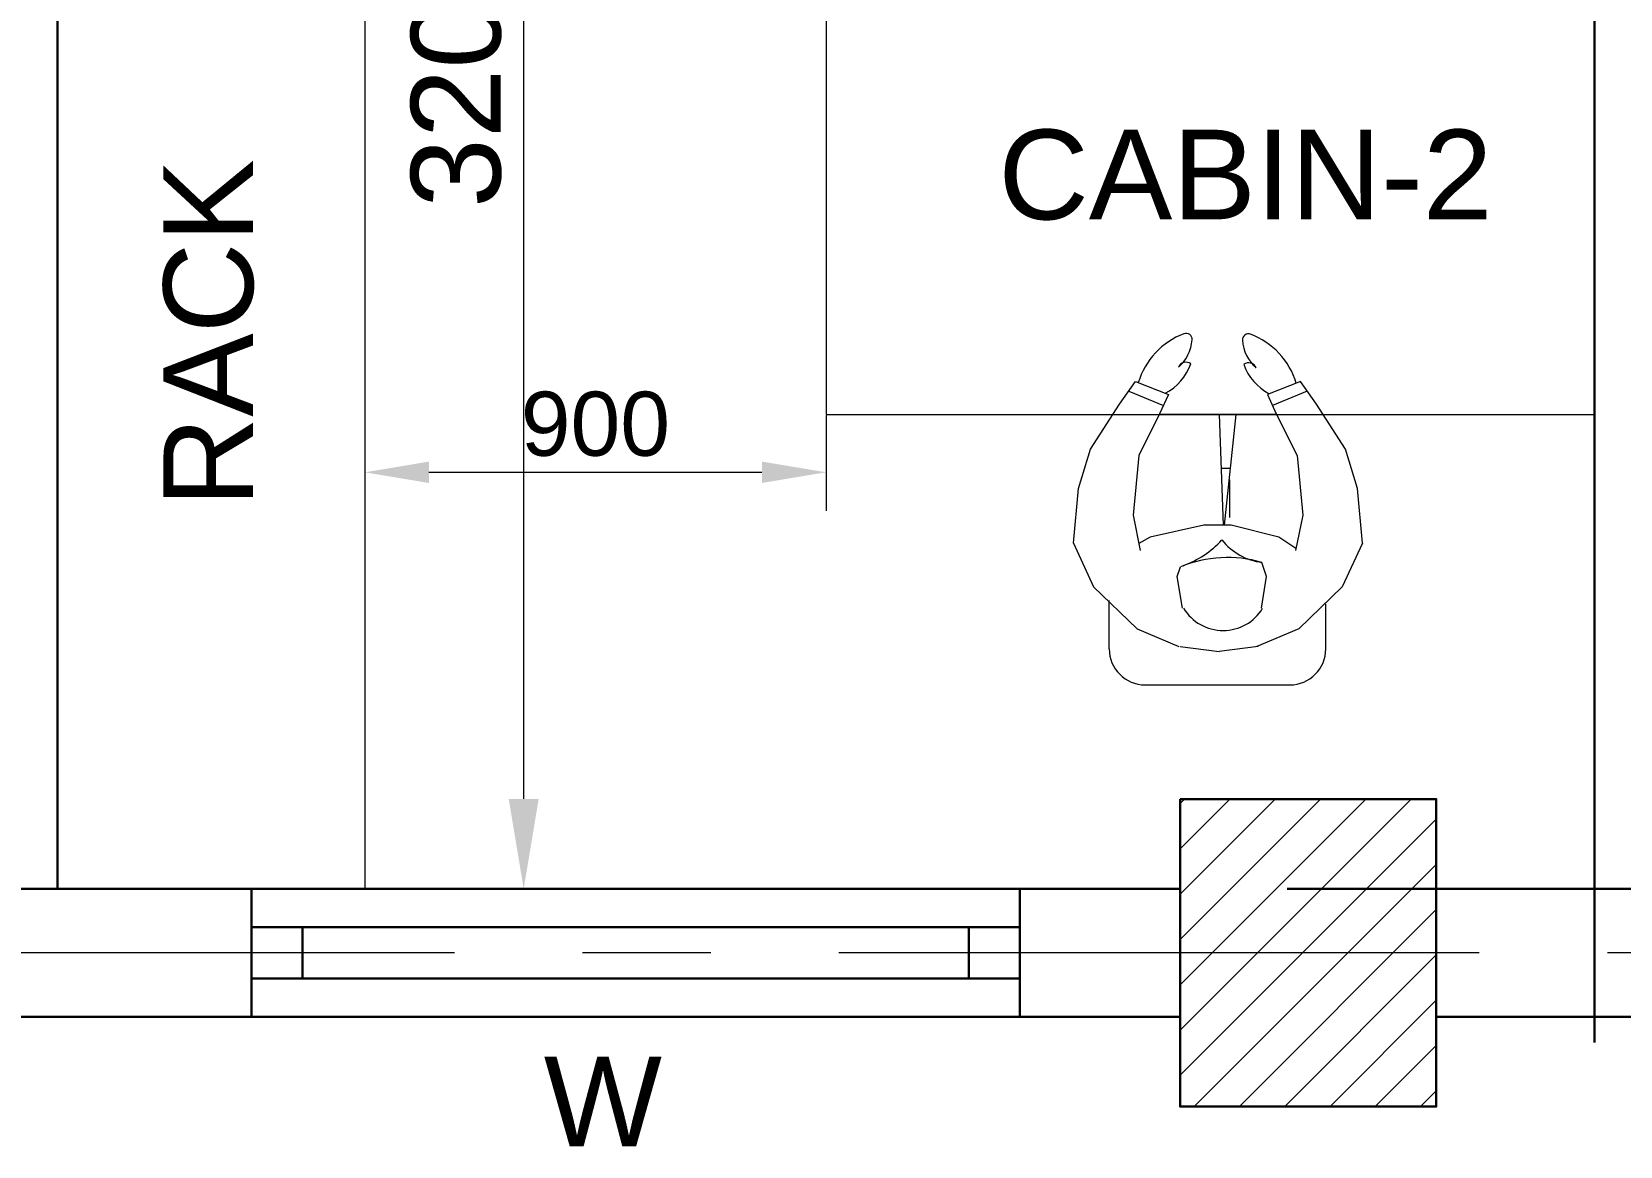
# Model space of a CAD drawing. Header units: millimetres. Extents: x 131588 to 171225, y -200198 to -177978.
# Drawn here: x 137085 to 140185, y -193596 to -191421 of the extents above; entities that cross this region are included whole.
import ezdxf

# ---------------------------------------------------------------- set-up
doc = ezdxf.new("R2010")
doc.units = ezdxf.units.MM
doc.header["$MEASUREMENT"] = 0
doc.linetypes.add('CENTER', pattern=[2, 1.25, -0.25, 0.25, -0.25])
for name, color, linetype, lineweight in [('CEN-1', 1, 'CENTER', 18), ('DIMLINE', 10, 'Continuous', 18), ('MAIN', 3, 'Continuous', 30), ('MAIN-4', 6, 'Continuous', 30), ('SEC', 253, 'Continuous', 15), ('TEXT', 4, 'Continuous', 13), ('TEXT-1', 7, 'Continuous', 20)]:
    doc.layers.add(name, color=color, linetype=linetype, lineweight=lineweight)
doc.styles.get("Standard").update_dxf_attribs({"font": ''})
doc.styles.get('Standard').set_extended_font_data('Arial')
doc.dimstyles.new('DIM-50', dxfattribs={"dimscale": 50, "dimtxt": 2.5, "dimasz": 2.5, "dimexe": 1.5, "dimexo": 0.05, "dimgap": 0.6, "dimtad": 1, "dimzin": 9, "dimdsep": 46, "dimtxsty": 'Standard', "dimcen": 0, "dimclrd": 32, "dimclre": 32, "dimadec": 0, "dimazin": 0, "dimtp": 0.1, "dimtm": 0.1, "dimtfac": 0.71, "dimtofl": 0, "dimtmove": 1, "dimatfit": 3, "dimfxl": 1, "dimtolj": 1, "dimtzin": 7, "dimlwd": -1, "dimlwe": -1, "dimarcsym": 1})
doc.dimstyles.new('DIM-50$0', dxfattribs={"dimscale": 50, "dimtxt": 2.5, "dimasz": 2.5, "dimexe": 1.5, "dimexo": 0.05, "dimgap": 0.6, "dimtad": 1, "dimzin": 9, "dimdsep": 46, "dimtxsty": 'Standard', "dimcen": 0, "dimclrd": 32, "dimclre": 32, "dimadec": 0, "dimazin": 0, "dimtp": 0.1, "dimtm": 0.1, "dimtfac": 0.71, "dimtofl": 0, "dimtmove": 1, "dimatfit": 3, "dimfxl": 1, "dimtolj": 1, "dimtzin": 7, "dimlwd": -1, "dimlwe": -1, "dimarcsym": 1})

# ---------------------------------------------------------------- blocks, each defined once
blk = doc.blocks.new('rr')
at = {"layer": 'TEXT', "color": 7}
for p, q in [((298235, -105548.2), (298149.9, -105587.7)), ((298235, -105548.2), (298341.6, -105557.9)), ((298341.6, -105557.9), (298418.6, -105581.4)), ((298418.6, -105581.4), (298506.5, -105637.9)), ((298149.9, -105587.7), (298068.3, -105672.4)), ((298029.1, -105617.9), (298123, -105617.9)), ((298506.5, -105637.9), (298550.5, -105669.3)), ((298068.3, -105672.4), (298033.7, -105754.1)), ((298289.8, -105664.6), (298220.6, -105678.7)), ((298246.6, -105697.8), (298234.7, -105675.9)), ((298406, -105675.6), (298289.8, -105664.6)), ((298487.7, -105716.4), (298406, -105675.6)), ((298532, -105656.1), (298504, -105723.9)), ((298550.5, -105669.3), (298525.4, -105733.7)), ((297958.6, -105688.4), (297958.6, -105970.4)), ((298270.2, -105803), (298246.6, -105697.8)), ((298486.5, -105944.6), (298486.5, -105715.8)), ((298525.4, -105733.7), (298487.7, -105716.4)), ((298033.7, -105756.4), (298023.5, -105832.5)), ((298108.2, -105761), (298170.1, -105750.9)), ((298170.1, -105750.9), (298189.2, -105757.2)), ((298270.2, -105856.3), (298270.2, -105803)), ((298033.7, -105908.6), (298023.5, -105832.5)), ((298270.2, -105841.1), (298486.5, -105833.1)), ((298246.6, -105948.9), (298270.2, -105856.3)), ((298270.2, -105843.2), (298486.5, -105865.6)), ((298358.6, -105852.9), (298285, -105852.9)), ((298381.6, -105837), (298381.6, -105854.8)), ((298068.3, -105987.9), (298033.7, -105906.3)), ((298108.2, -105915.2), (298170.1, -105925.3)), ((298170.1, -105925.3), (298197.6, -105916.1)), ((298525.4, -105926.7), (298487.7, -105944)), ((298550.5, -105991.1), (298525.4, -105926.7)), ((298224.9, -105982.5), (298246.6, -105948.9)), ((298487.7, -105944), (298406, -105984.8)), ((298532, -106004.3), (298504, -105936.5)), ((298150, -106072.7), (298068.3, -105987.9)), ((298289.8, -105995.8), (298220.6, -105981.7)), ((298406, -105984.8), (298289.8, -105995.8)), ((298506.5, -106022.5), (298550.5, -105991.1)), ((298029.1, -106040.8), (298117, -106040.8)), ((298418.6, -106079), (298506.5, -106022.5)), ((298235, -106112.1), (298150, -106072.7)), ((298341.6, -106102.5), (298418.6, -106079)), ((298235, -106112.1), (298341.6, -106102.5))]:
    blk.add_line(p, q, dxfattribs=at)
for centre, major_axis, start_param, end_param in [((298029.1, -105688.4), (49.8, 49.8), 0.785398, 2.356194), ((298505.1, -105816.7), (104.9, 104.9), -0.421869, 0.489767), ((298619.9, -105679.3), (73.6, 73.6), 2.838638, 3.585677), ((298154.8, -105840.4), (63.7, -63.7), 2.898963, 4.955018), ((297965.9, -105848.8), (170.6, 170.6), -1.068373, -0.39635), ((298370.9, -105697.4), (135.1, 135.1), 2.703582, 3.183333), ((298571.7, -105768), (11.6, 11.6), -1.392775, 0.371356), ((298637.4, -105702), (55.2, 55.2), 3.067512, 3.856448), ((298632.8, -105768.2), (8.31, 8.31), 3.856448, 5.861316), ((298314.8, -105930.8), (83.5, 83.5), 1.454362, 2.231901), ((298619, -105978.6), (73.6, -73.6), 2.697508, 3.444547), ((298504.2, -105841.1), (104.9, -104.9), 5.793418, 6.705054), ((298636.5, -105955.9), (55.2, -55.2), 2.426738, 3.215673), ((298570.7, -105889.9), (11.6, -11.6), 5.911829, 7.67596), ((298631.8, -105889.7), (8.31, -8.31), 0.421869, 2.426738), ((298029.1, -105970.4), (49.8, -49.8), 3.926991, 5.497787)]:
    blk.add_ellipse(centre, major_axis=major_axis, ratio=1, start_param=start_param, end_param=end_param, dxfattribs=at)
blk = doc.blocks.new('*D617')
at = {"layer": 'Defpoints', "color": 0, "ltscale": 100, "transparency": 16777216}
for p in [(138044.6, -189893.1), (138296.1, -189893.1), (138063.1, -193093.1)]:
    blk.add_point(p, dxfattribs=at)
at = {"layer": 'DIMLINE', "color": 32, "linetype": 'ByBlock', "ltscale": 100, "transparency": 16777216}
for p, q in [((138292.6, -189893.1), (137939.6, -189893.1)), ((138044.6, -192918.1), (138044.6, -190068.1)), ((138059.6, -193093.1), (137939.6, -193093.1))]:
    blk.add_line(p, q, dxfattribs=at)
at = {"layer": 'DIMLINE', "color": 32, "ltscale": 100, "transparency": 16777216}
for points in [[(138015.4, -190068.1), (138073.8, -190068.1), (138044.6, -189893.1)], [(138015.4, -192918.1), (138073.8, -192918.1), (138044.6, -193093.1)]]:
    blk.add_solid(points, dxfattribs=at)
at = {"layer": 'DIMLINE', "color": 0, "ltscale": 100, "transparency": 16777216, "insert": (137913.2, -191493.1), "char_height": 175, "attachment_point": 5, "rotation": 90}
blk.add_mtext('\\A1;3200', dxfattribs=at)
blk = doc.blocks.new('*D676')
at = {"layer": 'Defpoints', "color": 0, "ltscale": 100, "transparency": 16777216}
for p in [(138634.6, -192167.6), (137734.6, -192207.5), (138634.6, -192280.7)]:
    blk.add_point(p, dxfattribs=at)
at = {"layer": 'DIMLINE', "color": 32, "linetype": 'ByBlock', "ltscale": 100, "transparency": 16777216}
for p, q in [((138634.6, -192170.1), (138634.6, -192355.7)), ((137734.6, -192210), (137734.6, -192355.7)), ((137859.6, -192280.7), (138509.6, -192280.7))]:
    blk.add_line(p, q, dxfattribs=at)
at = {"layer": 'DIMLINE', "color": 32, "ltscale": 100, "transparency": 16777216}
for points in [[(137859.6, -192259.8), (137859.6, -192301.5), (137734.6, -192280.7)], [(138509.6, -192259.8), (138509.6, -192301.5), (138634.6, -192280.7)]]:
    blk.add_solid(points, dxfattribs=at)
at = {"layer": 'DIMLINE', "color": 0, "ltscale": 100, "transparency": 16777216, "insert": (138184.6, -192186.8), "char_height": 125, "attachment_point": 5}
blk.add_mtext('\\A1;900', dxfattribs=at)

msp = doc.modelspace()

# ---------------------------------------------------------------- hatches: boundary and pattern name
at = {"layer": 'SEC', "ltscale": 100}
h = msp.add_hatch(dxfattribs=at)
h.set_pattern_fill('ANSI31', color=8, scale=500)
h.set_pattern_definition([(45, (72108.82, -174053.416), (-44.194174, 44.194174), [])])
h.paths.add_polyline_path([(139325.578, -192918.138), (139825.578, -192918.138), (139825.578, -193518.138), (139325.578, -193518.138)])

# ---------------------------------------------------------------- linework, layer by layer
at = {"layer": 'CEN-1', "ltscale": 1000}
msp.add_lwpolyline([(133909.578, -180218.138), (153909.578, -180218.138), (153909.578, -193218.138), (133909.578, -193218.138)], close=True, dxfattribs=at)
at = {"layer": 'MAIN', "color": 5, "ltscale": 100}
for p, q in [((137513.094, -193168.138), (139013.094, -193168.138)), ((137513.094, -193268.138), (139013.094, -193268.138))]:
    msp.add_line(p, q, dxfattribs=at)
at = {"layer": 'MAIN', "color": 6}
for points in [[(137134.578, -193093.138), (137134.578, -189893.138)], [(140134.578, -193393.138), (140134.578, -189893.138)]]:
    msp.add_lwpolyline(points, dxfattribs=at)
at = {"layer": 'MAIN', "color": 0, "lineweight": 20}
for points in [[(137734.578, -191093.138), (137734.578, -193093.138), (137134.578, -193093.138), (137134.578, -191093.138)], [(140134.578, -191367.614), (138634.578, -191367.614), (138634.578, -192167.614), (140134.578, -192167.614)]]:
    msp.add_lwpolyline(points, close=True, dxfattribs=at)
at = {"layer": 'MAIN', "ltscale": 100}
msp.add_lwpolyline([(139325.578, -192918.138), (139825.578, -192918.138), (139825.578, -193518.138), (139325.578, -193518.138)], close=True, dxfattribs=at)
at = {"layer": 'MAIN', "color": 5, "ltscale": 100}
for points in [[(137513.094, -193093.138), (139013.094, -193093.138), (139013.094, -193343.138), (137513.094, -193343.138)], [(137613.094, -193168.138), (138913.094, -193168.138), (138913.094, -193268.138), (137613.094, -193268.138)]]:
    msp.add_lwpolyline(points, close=True, dxfattribs=at)
at = {"layer": 'MAIN-4', "ltscale": 1000}
for points in [[(134159.578, -193093.138), (139325.578, -193093.138)], [(139534.578, -193093.138), (144991.578, -193093.138)], [(134159.578, -193343.138), (139325.578, -193343.138)], [(139825.578, -193343.138), (144991.578, -193343.138)]]:
    msp.add_lwpolyline(points, dxfattribs=at)

# ---------------------------------------------------------------- block references
at = {"layer": 'MAIN', "linetype": 'ByBlock', "lineweight": 20, "rotation": 89.99999999999999}
msp.add_blockref('rr', (33569.22, -490654.115), dxfattribs=at)

# ---------------------------------------------------------------- texts
at = {"layer": 'TEXT-1', "insert": (138970.936, -191612.166), "char_height": 175, "attachment_point": 1}
msp.add_mtext('CABIN-2', dxfattribs=at)
at = {"layer": 'TEXT-1', "insert": (137341.553, -192348.943), "char_height": 175, "width": 481.13063, "attachment_point": 1, "rotation": 90}
msp.add_mtext('RACK', dxfattribs=at)
at = {"layer": 'TEXT-1', "insert": (138329.029, -193420.55), "char_height": 175, "width": 259.85607, "attachment_point": 3}
msp.add_mtext('\\pxqc;W', dxfattribs=at)

# ---------------------------------------------------------------- dimensions: what is measured, and where the dimension line sits
at = {"layer": 'DIMLINE', "ltscale": 100}
dim = msp.add_linear_dim(base=(138044.59, -189893.138), p1=(138063.078, -193093.138), p2=(138296.075, -189893.138), angle=90, dimstyle='DIM-50', override={"dimscale": 70, "dimtofl": 1}, dxfattribs=at)
dim.commit()
dim.dimension.update_dxf_attribs({"geometry": '*D617', "text_midpoint": (137913.18, -191493.138)})
dim = msp.add_linear_dim(base=(138634.578, -192280.665), p1=(137734.578, -192207.482), p2=(138634.578, -192167.614), dimstyle='DIM-50$0', dxfattribs=at)
dim.commit()
dim.dimension.update_dxf_attribs({"geometry": '*D676', "text_midpoint": (138184.578, -192186.843)})

doc.saveas('drawing.dxf')
